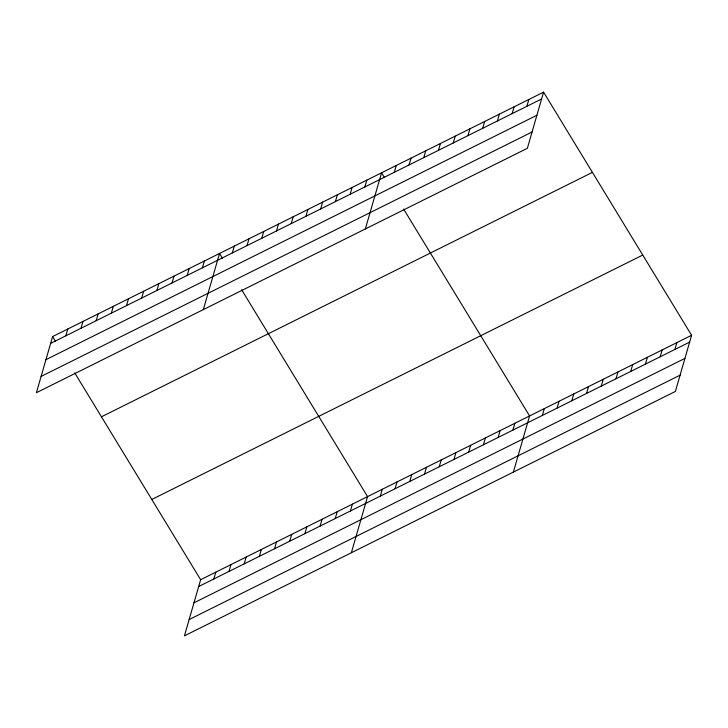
<?xml version="1.0" encoding="UTF-8"?>
<svg xmlns="http://www.w3.org/2000/svg" width="728" height="728" viewBox="0 0 728 728"><rect width="100%" height="100%" fill="white"/><g stroke="black" fill="none" stroke-linecap="round" stroke-linejoin="round"><path stroke-width="1.09" d="M52.607 336.564L36.4 392.711L527.363 148.294L543.57 92.147L52.607 336.564L55.51 341.341M65.811 335.836L67.786 329.011M80.99 328.273L82.956 321.458M96.16 320.72L98.134 313.895M111.338 313.167L113.304 306.342M126.508 305.614L128.483 298.789M141.687 298.061L143.662 291.236M156.866 290.499L158.831 283.683M172.036 282.946L174.01 276.13M187.214 275.393L189.18 268.568M202.393 267.84L204.359 261.015M203.33 309.609L219.537 253.462L222.44 258.24M232.296 252.953L234.261 246.128M247.019 245.618L248.994 238.793M261.752 238.284L263.718 231.468M276.476 230.958L278.451 224.133M291.209 223.623L293.175 216.798M74.702 372.863L200.637 579.706L184.43 635.853L675.393 391.436L691.6 335.289L543.57 92.147M305.933 216.289L307.908 209.464M213.841 578.978L215.816 572.153M320.666 208.954L322.631 202.129M335.399 201.62L337.364 194.804M229.02 571.416L230.985 564.6M350.123 194.294L352.097 187.469M244.199 563.863L246.164 557.038M364.855 186.959L366.821 180.135M259.368 556.31L261.343 549.485M365.347 228.947L381.554 172.8L384.457 177.577M274.547 548.757L276.513 541.932M394.312 172.29L396.278 165.474M289.717 541.204L291.691 534.379M409.036 164.965L411.011 158.14M304.896 533.642L306.861 526.826M423.769 157.63L425.734 150.805M320.074 526.089L322.04 519.273M438.493 150.296L440.467 143.471M335.244 518.536L337.219 511.711M453.226 142.961L455.191 136.145M350.423 510.983L352.388 504.158M467.958 135.636L469.924 128.811M351.36 552.752L367.567 496.605L241.632 289.762M482.682 128.301L484.657 121.476M380.325 496.096L382.291 489.271M497.415 120.966L499.381 114.141M395.049 488.761L397.024 481.936M512.139 113.632L514.114 106.807M409.782 481.426L411.748 474.611M526.872 106.297L528.837 99.481M424.515 474.101L426.481 467.276M439.239 466.766L441.214 459.941M453.972 459.432L455.937 452.607M468.695 452.097L470.67 445.281M483.428 444.772L485.394 437.947M498.152 437.437L500.127 430.612M512.885 430.102L514.851 423.277M513.376 472.09L529.584 415.943L403.649 209.1M542.342 415.433L544.307 408.617M557.075 408.108L559.04 401.283M571.798 400.773L573.773 393.948M586.531 393.439L588.497 386.614M601.255 386.104L603.23 379.288M615.988 378.778L617.954 371.953M630.712 371.444L632.687 364.619M645.445 364.109L647.41 357.284M660.169 356.775L662.143 349.95M674.902 349.44L676.867 342.624M50.632 343.389L541.596 98.972M45.937 359.668L536.9 115.242M41.096 376.431L532.059 132.014M101.456 416.798L592.419 172.381M151.788 499.472L642.751 255.055M200.637 579.706L691.6 335.289M198.671 586.531L689.634 342.115M193.967 602.811L684.93 358.385M189.134 619.574L680.089 375.157"/></g></svg>
